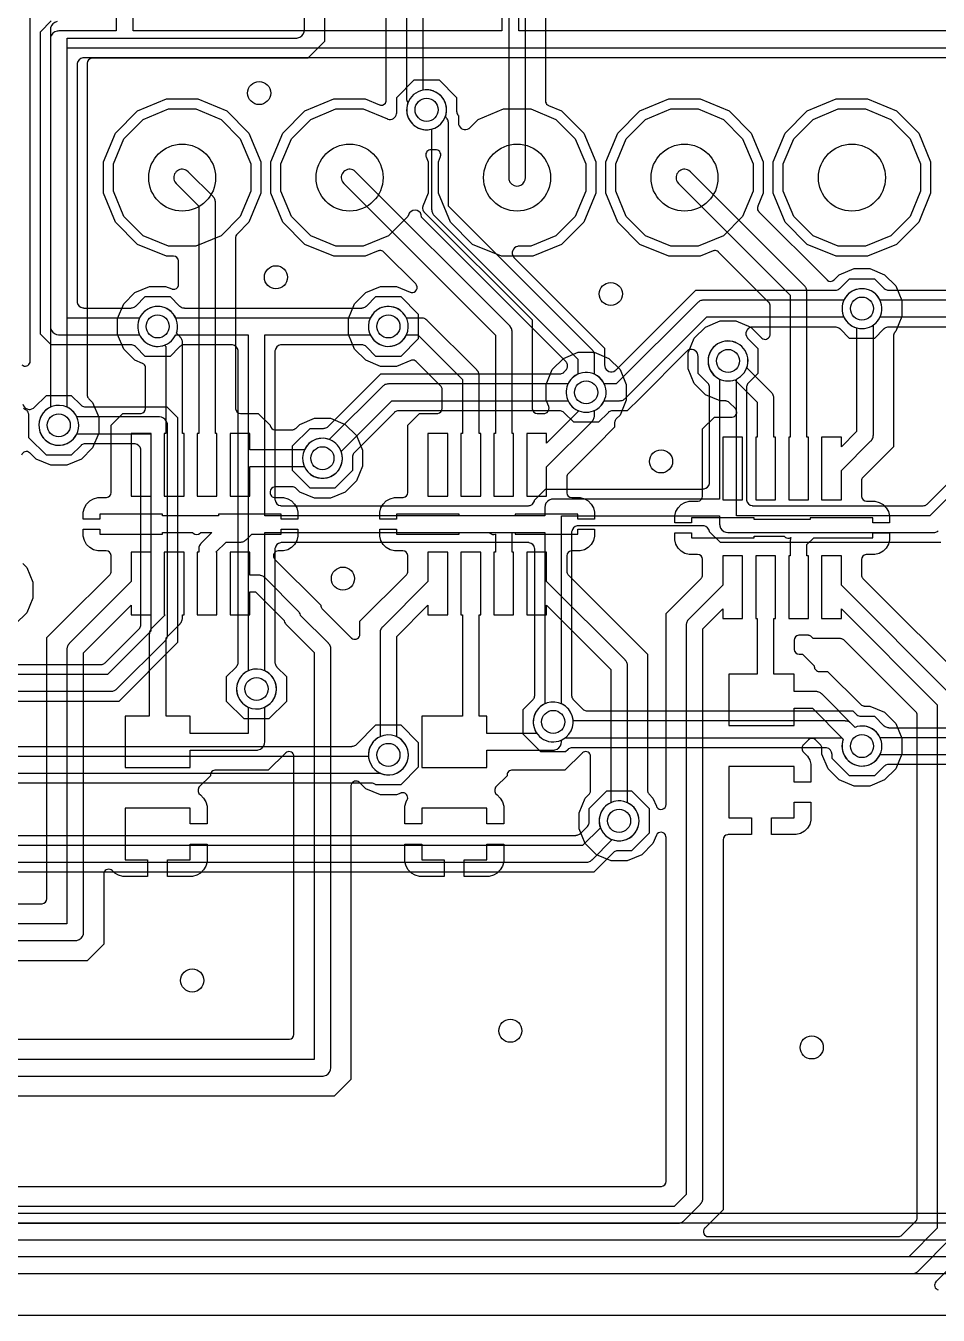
# Model space of a CAD drawing. Header units: millimetres. Extents: x -9.5 to 26.4, y -16 to 19.8.
# Drawn here: x -1 to 12.84, y -16 to 3.56 of the extents above; entities that cross this region are included whole.
import ezdxf

# ---------------------------------------------------------------- set-up
doc = ezdxf.new("R2010")
doc.units = ezdxf.units.MM

msp = doc.modelspace()

# ---------------------------------------------------------------- linework, layer by layer
at = {"layer": '16_copper'}
for points in [[(6.223, 6.33), (6.223, 3.482), (0.627, 3.482), (0.627, 5.226)], [(15.22, 3.482), (6.477, 3.482), (6.477, 6.33)], [(-8.001, -14.453), (14.066, -14.453)], [(14.171, -14.605), (-8.255, -14.605)], [(-8.382, -14.859), (14.224, -14.859)], [(19.03, -15.113), (-8.763, -15.113)], [(-8.89, -15.367), (19.03, -15.367)]]:
    msp.add_lwpolyline(points, dxfattribs=at)
for points in [[(0.373, 5.226), (0.373, 3.482), (-0.5, 3.482), (-0.513, 3.481), (-0.526, 3.479, 0.284783), (-0.623, 3.387), (-0.623, 3.386), (-0.623, 3.385), (-0.627, 3.357), (-0.627, 3.356), (-0.627, 3.355), (-0.627, -1), (-0.626, -1.013), (-0.624, -1.026, 0.284783), (-0.532, -1.123), (-0.531, -1.123), (-0.53, -1.123), (-0.502, -1.127), (-0.501, -1.127), (-0.5, -1.127), (0.726, -1.127), (0.742, -1.158, 0.560029), (1.258, -1.158), (1.274, -1.127), (2.373, -1.127), (2.373, -6.226), (2.342, -6.242, 1), (2.658, -6.758), (2.697, -6.73, 0.509526), (2.658, -6.242), (2.627, -6.226), (2.627, -4.127), (6.873, -4.127), (6.873, -6.726), (6.842, -6.742, 1), (7.158, -7.258), (7.185, -7.239), (11.377, -7.239), (11.4, -7.262), (11.389, -7.295, 0.854083), (11.942, -7.524), (11.958, -7.493), (18.014, -7.493)], [(17.883, -7.645), (12.089, -7.645), (12.083, -7.646, 0.140725), (12.03, -7.664), (12.023, -7.671), (12.02, -7.672), (12.019, -7.673), (12.017, -7.675), (11.872, -7.82), (11.496, -7.82), (11.23, -7.554), (11.23, -7.493, 0.367124), (11.145, -7.393), (11.139, -7.392, 0.013452), (11.134, -7.392), (11.128, -7.391), (7.293, -7.391), (7.287, -7.392, 0.140725), (7.234, -7.41), (7.227, -7.417), (7.224, -7.418), (7.223, -7.419), (7.221, -7.421), (7.188, -7.454), (6.812, -7.454), (6.546, -7.188), (6.546, -6.812), (6.691, -6.667), (6.695, -6.662, 0.14076), (6.719, -6.611), (6.72, -6.602), (6.721, -6.599), (6.72, -6.597), (6.721, -6.595), (6.721, -4.381), (6.72, -4.373), (6.719, -4.364, 0.320575), (6.636, -4.281), (6.63, -4.28, 0.013452), (6.625, -4.28), (6.619, -4.279), (2.881, -4.279), (2.873, -4.28), (2.864, -4.281, 0.320575), (2.781, -4.364), (2.78, -4.37, 0.013452), (2.78, -4.375), (2.779, -4.381), (2.779, -6.095), (2.78, -6.101, 0.140725), (2.798, -6.154), (2.805, -6.161), (2.806, -6.164), (2.807, -6.165), (2.809, -6.167), (2.954, -6.312), (2.954, -6.688), (2.688, -6.954), (2.312, -6.954), (2.046, -6.688), (2.046, -6.312), (2.191, -6.167), (2.195, -6.162, 0.14076), (2.219, -6.111), (2.22, -6.102), (2.221, -6.099), (2.22, -6.097), (2.221, -6.095), (2.221, -1.381), (2.22, -1.373), (2.219, -1.364, 0.320575), (2.136, -1.281), (2.13, -1.28, 0.013452), (2.125, -1.28), (2.119, -1.279), (1.405, -1.279), (1.399, -1.28, 0.140725), (1.346, -1.298), (1.339, -1.305), (1.336, -1.306), (1.335, -1.307), (1.333, -1.309), (1.188, -1.454), (0.812, -1.454), (0.667, -1.309), (0.662, -1.305, 0.140732), (0.611, -1.281), (0.602, -1.28), (0.599, -1.279), (0.597, -1.28), (0.595, -1.279), (-0.616, -1.279), (-0.779, -1.116), (-0.779, 3.471), (-0.616, 3.634)], [(14.448, -2.136), (12.711, -3.873), (9.779, -3.873), (9.779, -1.798), (9.81, -1.782, 1), (9.494, -1.266), (9.455, -1.294, 0.509526), (9.494, -1.782), (9.525, -1.798), (9.525, -3.619), (7, -3.619), (6.987, -3.62), (6.974, -3.622, 0.284783), (6.877, -3.714), (6.877, -3.715), (6.877, -3.716), (6.873, -3.744), (6.873, -3.745), (6.873, -3.746), (6.873, -3.873), (2.627, -3.873), (2.627, -1.127), (4.226, -1.127), (4.242, -1.158, 1), (4.758, -0.842), (4.73, -0.803, 0.509526), (4.242, -0.842), (4.226, -0.873), (1.274, -0.873), (1.258, -0.842, 0.560029), (0.742, -0.842), (0.726, -0.873), (-0.373, -0.873), (-0.373, 3.228), (15.22, 3.228)], [(15.089, 3.076), (-0.119, 3.076), (-0.127, 3.075), (-0.136, 3.074, 0.320575), (-0.219, 2.991), (-0.22, 2.985), (-0.22, 2.982), (-0.22, 2.982), (-0.22, 2.982), (-0.22, 2.98), (-0.221, 2.974), (-0.221, -0.619), (-0.22, -0.627), (-0.219, -0.636, 0.320575), (-0.136, -0.719), (-0.13, -0.72, 0.013452), (-0.125, -0.72), (-0.119, -0.721), (0.595, -0.721), (0.601, -0.72, 0.140725), (0.654, -0.702), (0.661, -0.695), (0.664, -0.694), (0.665, -0.693), (0.667, -0.691), (0.812, -0.546), (1.188, -0.546), (1.333, -0.691), (1.338, -0.695, 0.140732), (1.389, -0.719), (1.398, -0.72), (1.401, -0.721), (1.403, -0.72), (1.405, -0.721), (4.095, -0.721), (4.101, -0.72, 0.140725), (4.154, -0.702), (4.161, -0.695), (4.164, -0.694), (4.165, -0.693), (4.167, -0.691), (4.312, -0.546), (4.688, -0.546), (4.954, -0.812), (4.954, -1.188), (4.688, -1.454), (4.312, -1.454), (4.167, -1.309), (4.162, -1.305, 0.14076), (4.111, -1.281), (4.102, -1.28), (4.099, -1.279), (4.097, -1.28), (4.095, -1.279), (2.881, -1.279), (2.873, -1.28), (2.864, -1.281, 0.320575), (2.781, -1.364), (2.78, -1.37, 0.013452), (2.78, -1.375), (2.779, -1.381), (2.779, -3.619), (2.78, -3.627), (2.781, -3.636, 0.320575), (2.864, -3.719), (2.87, -3.72, 0.013452), (2.875, -3.72), (2.881, -3.721), (6.619, -3.721), (6.627, -3.72), (6.636, -3.719, 0.124733), (6.682, -3.699), (6.684, -3.696), (6.688, -3.694, 0.138759), (6.719, -3.636), (6.72, -3.631), (6.884, -3.467), (9.271, -3.467), (9.279, -3.466), (9.288, -3.465, 0.320575), (9.371, -3.382), (9.372, -3.376, 0.013452), (9.372, -3.371), (9.373, -3.365), (9.373, -1.929), (9.372, -1.923, 0.140725), (9.354, -1.87), (9.347, -1.863), (9.346, -1.86), (9.345, -1.859), (9.343, -1.857), (9.198, -1.712), (9.198, -1.451), (9.196, -1.44), (9.195, -1.43, 0.541594), (9.037, -1.368), (9.035, -1.37), (9.033, -1.371), (9.031, -1.373), (9.024, -1.379), (8.317, -2.086), (8.317, -2.086), (8.124, -2.279), (7.905, -2.279), (7.899, -2.28, 0.140725), (7.846, -2.298), (7.839, -2.305), (7.836, -2.306), (7.835, -2.307), (7.833, -2.309), (7.688, -2.454), (7.312, -2.454), (7.167, -2.309), (7.162, -2.305, 0.140732), (7.111, -2.281), (7.102, -2.28), (7.099, -2.279), (7.097, -2.28), (7.095, -2.279), (4.658, -2.279), (4.651, -2.28, 0.140725), (4.599, -2.298), (4.591, -2.305), (4.589, -2.306), (4.588, -2.307), (4.586, -2.309), (3.984, -2.911), (3.98, -2.916, 0.14076), (3.956, -2.966), (3.955, -2.976), (3.954, -2.979), (3.955, -2.98), (3.954, -2.983), (3.954, -3.188), (3.688, -3.454), (3.312, -3.454), (3.046, -3.188), (3.046, -2.812), (3.312, -2.546), (3.517, -2.546), (3.524, -2.545, 0.140725), (3.576, -2.527), (3.584, -2.52), (3.586, -2.519), (3.587, -2.518), (3.589, -2.516), (4.384, -1.721), (7.095, -1.721), (7.101, -1.72, 0.11883), (7.154, -1.702), (7.161, -1.695), (7.164, -1.694), (7.165, -1.693), (7.167, -1.691), (7.188, -1.67, 0.041643), (7.198, -1.657), (7.2, -1.655), (7.201, -1.654), (7.201, -1.652), (7.203, -1.65, 0.041646), (7.21, -1.635), (7.211, -1.632), (7.212, -1.631), (7.212, -1.63), (7.213, -1.627, 0.04165), (7.217, -1.61), (7.217, -1.608), (7.217, -1.606), (7.217, -1.605), (7.217, -1.602, 0.041648), (7.217, -1.585), (7.216, -1.582), (7.216, -1.581), (7.215, -1.58), (7.215, -1.577, 0.041646), (7.21, -1.561), (7.209, -1.558), (7.208, -1.557), (7.208, -1.557), (7.207, -1.553, 0.041648), (7.198, -1.539), (7.195, -1.535, 0.013468), (7.191, -1.53), (7.188, -1.526), (5.004, 0.658), (5.004, 0.662, 0.714596), (4.822, 0.724), (4.819, 0.72), (4.816, 0.716), (4.81, 0.705), (4.809, 0.703), (4.809, 0.702), (4.808, 0.701), (4.794, 0.667), (4.502, 0.374), (4.119, 0.216), (3.704, 0.216), (3.322, 0.374), (3.029, 0.667), (2.87, 1.05), (2.87, 1.464), (3.029, 1.847), (3.322, 2.14), (3.704, 2.299), (4.119, 2.299), (4.485, 2.147), (4.488, 2.146), (4.491, 2.145, 0.463861), (4.624, 2.224), (4.626, 2.241), (4.626, 2.474), (4.892, 2.74), (5.268, 2.74), (5.534, 2.474), (5.534, 2.269), (5.535, 2.262, 0.04638), (5.538, 2.244), (5.54, 2.238, 0.062868), (5.553, 2.21), (5.56, 2.202), (5.561, 2.2), (5.562, 2.199), (5.563, 2.199), (5.563, 2.086), (5.564, 2.076), (5.565, 2.065, 0.541594), (5.723, 2.004), (5.725, 2.005), (5.727, 2.006), (5.729, 2.008), (5.736, 2.014), (5.862, 2.14), (6.244, 2.299), (6.659, 2.299), (7.042, 2.14), (7.334, 1.847), (7.493, 1.464), (7.493, 1.05), (7.334, 0.667), (7.042, 0.374), (6.659, 0.216), (6.481, 0.216), (6.471, 0.215), (6.46, 0.214, 0.541594), (6.398, 0.055), (6.4, 0.053), (6.401, 0.052), (6.403, 0.05), (6.409, 0.042), (7.779, -1.328), (7.779, -1.588), (7.781, -1.599), (7.782, -1.609, 0.541594), (7.94, -1.671), (7.942, -1.669), (7.944, -1.668), (7.946, -1.666), (7.953, -1.66), (9.162, -0.451), (11.279, -0.451), (11.285, -0.45, 0.140725), (11.338, -0.432), (11.345, -0.425), (11.348, -0.424), (11.349, -0.423), (11.351, -0.421), (11.496, -0.276), (11.872, -0.276), (12.017, -0.421), (12.022, -0.425, 0.140732), (12.073, -0.449), (12.082, -0.45), (12.085, -0.451), (12.087, -0.45), (12.089, -0.451), (18.771, -0.451)], [(19.025, -0.603), (11.958, -0.603), (11.942, -0.572, 0.560029), (11.426, -0.572), (11.41, -0.603), (9.278, -0.603), (9.273, -0.604), (9.267, -0.603, 0.111436), (9.214, -0.62), (9.208, -0.625), (9.2, -0.63), (9.193, -0.636), (9.188, -0.64), (7.955, -1.873), (7.774, -1.873), (7.758, -1.842, 0.11836), (7.658, -1.742), (7.627, -1.726), (7.627, -1.443), (7.626, -1.438), (7.627, -1.433, 0.111436), (7.61, -1.379), (7.605, -1.374), (7.6, -1.365), (7.594, -1.359), (7.59, -1.354), (5.41, 0.826), (5.41, 2.083), (5.41, 2.088), (5.41, 2.094, 0.111436), (5.393, 2.147), (5.388, 2.153), (5.383, 2.161), (5.377, 2.167), (5.373, 2.173), (5.364, 2.182), (5.375, 2.215), (5.382, 2.262, 1), (4.778, 2.31), (4.778, 2.262, 0.461006), (5.151, 1.991), (5.156, 1.993), (5.156, 0.773), (5.157, 0.768), (5.157, 0.763, 0.111436), (5.174, 0.709), (5.178, 0.703), (5.183, 0.695), (5.189, 0.689), (5.193, 0.684), (7.373, -1.496), (7.373, -1.726), (7.342, -1.742, 0.11836), (7.242, -1.842), (7.226, -1.873), (4.5, -1.873), (4.495, -1.874), (4.489, -1.873, 0.111436), (4.436, -1.89), (4.43, -1.895), (4.422, -1.9), (4.415, -1.906), (4.41, -1.91), (3.604, -2.716), (3.571, -2.705, 1), (3.429, -3.295), (3.476, -3.302), (3.524, -3.302), (3.571, -3.295, 0.414214), (3.795, -2.929), (3.784, -2.896), (4.553, -2.127), (7.226, -2.127), (7.242, -2.158, 0.560029), (7.758, -2.158), (7.774, -2.127), (8.008, -2.127), (8.013, -2.126), (8.019, -2.127, 0.111436), (8.072, -2.11), (8.078, -2.105), (8.086, -2.1), (8.093, -2.094), (8.098, -2.09), (9.331, -0.857), (11.41, -0.857), (11.426, -0.888, 0.560029), (11.942, -0.888), (11.958, -0.857), (19.152, -0.857)], [(19.267, -1.009), (12.089, -1.009), (12.083, -1.01, 0.140725), (12.03, -1.028), (12.023, -1.035), (12.02, -1.036), (12.019, -1.037), (12.017, -1.039), (11.872, -1.184), (11.496, -1.184), (11.351, -1.039), (11.346, -1.035, 0.140732), (11.295, -1.011), (11.286, -1.01), (11.283, -1.009), (11.281, -1.01), (11.279, -1.009), (10.025, -1.009), (10.015, -1.011), (10.004, -1.012, 0.541594), (9.943, -1.17), (9.944, -1.172), (9.945, -1.174), (9.947, -1.176), (9.953, -1.183), (10.106, -1.336), (10.106, -1.712), (9.961, -1.857), (9.957, -1.862, 0.14076), (9.933, -1.913), (9.932, -1.922), (9.931, -1.925), (9.932, -1.927), (9.931, -1.929), (9.931, -3.619), (9.932, -3.627), (9.933, -3.636, 0.320575), (10.016, -3.719), (10.022, -3.72, 0.013452), (10.027, -3.72), (10.033, -3.721), (12.606, -3.721), (12.613, -3.72, 0.140725), (12.665, -3.702), (12.673, -3.695), (12.675, -3.694), (12.676, -3.693), (12.678, -3.691), (14.248, -2.121)], [(-1.043, -2.179, 0.541594), (-0.885, -2.24), (-0.883, -2.239), (-0.881, -2.238), (-0.879, -2.236), (-0.872, -2.23), (-0.688, -2.046), (-0.312, -2.046), (-0.167, -2.191), (-0.162, -2.195, 0.140732), (-0.111, -2.219), (-0.102, -2.22), (-0.099, -2.221), (-0.097, -2.22), (-0.095, -2.221), (1.14, -2.221), (1.303, -2.384), (1.303, -5.794), (0.409, -6.688), (-3.075, -6.688)], [(-4.897, -6.535), (0.294, -6.535), (0.299, -6.535), (0.304, -6.535, 0.111436), (0.358, -6.518), (0.363, -6.514), (0.372, -6.508), (0.378, -6.502), (0.383, -6.498), (1.114, -5.768), (1.117, -5.764), (1.121, -5.76, 0.11143), (1.147, -5.71), (1.148, -5.703), (1.15, -5.693), (1.15, -5.684), (1.151, -5.678), (1.151, -2.5), (1.15, -2.487), (1.148, -2.474, 0.284783), (1.056, -2.377), (1.055, -2.377), (1.054, -2.377), (1.026, -2.373), (1.025, -2.373), (1.024, -2.373), (-0.226, -2.373), (-0.242, -2.342, 1), (-0.758, -2.658), (-0.73, -2.697, 0.509526), (-0.242, -2.658), (-0.226, -2.627), (0.897, -2.627), (0.897, -5.625), (0.241, -6.281), (-4.844, -6.281)], [(-3.207, -6.129), (0.136, -6.129), (0.142, -6.128, 0.140725), (0.195, -6.11), (0.202, -6.104), (0.205, -6.102), (0.206, -6.101), (0.208, -6.099), (0.715, -5.592), (0.719, -5.587, 0.14076), (0.743, -5.537), (0.744, -5.527), (0.745, -5.524), (0.744, -5.523), (0.745, -5.52), (0.745, -2.881), (0.744, -2.873), (0.743, -2.864, 0.320575), (0.66, -2.781), (0.654, -2.78, 0.013452), (0.649, -2.78), (0.643, -2.779), (-0.095, -2.779), (-0.101, -2.78, 0.140725), (-0.154, -2.798), (-0.161, -2.805), (-0.164, -2.806), (-0.165, -2.807), (-0.167, -2.809), (-0.312, -2.954), (-0.688, -2.954), (-0.954, -2.688), (-0.954, -2.342), (-0.956, -2.332), (-0.957, -2.321, 0.098358), (-0.973, -2.285), (-0.979, -2.277), (-0.98, -2.275), (-0.981, -2.273, -0.123479), (-1.033, -2.244)], [(18.014, -7.239), (11.958, -7.239), (11.942, -7.208, 0.324921), (11.613, -7.071), (11.58, -7.082), (11.52, -7.022), (11.516, -7.019), (11.512, -7.015, 0.11143), (11.462, -6.989), (11.455, -6.988), (11.445, -6.986), (11.436, -6.986), (11.43, -6.985), (7.302, -6.985), (7.302, -6.976, 0.240079), (7.158, -6.742), (7.127, -6.726), (7.127, -3.873), (9.525, -3.873), (9.525, -4), (9.526, -4.013), (9.528, -4.026, 0.284783), (9.62, -4.123), (9.621, -4.123), (9.622, -4.123), (9.65, -4.127), (9.651, -4.127), (9.652, -4.127), (12.764, -4.127), (12.769, -4.126), (12.775, -4.127, 0.111436), (12.828, -4.11), (12.834, -4.105), (12.842, -4.1)], [(12.88, -4.279), (9.536, -4.279), (9.371, -4.115), (9.371, -4.11, 0.320575), (9.288, -4.027), (9.282, -4.026, 0.013452), (9.277, -4.026), (9.271, -4.025), (7.381, -4.025), (7.373, -4.026), (7.364, -4.027, 0.320575), (7.281, -4.11), (7.28, -4.116, 0.013452), (7.28, -4.121), (7.279, -4.127), (7.279, -6.595), (7.28, -6.601, 0.140719), (7.298, -6.654), (7.305, -6.661), (7.306, -6.664), (7.307, -6.665), (7.309, -6.667), (7.445, -6.803), (7.45, -6.807, 0.140732), (7.501, -6.831), (7.51, -6.832), (7.513, -6.833), (7.515, -6.832), (7.517, -6.833), (11.546, -6.833), (11.595, -6.882, 0.156764), (11.65, -6.91), (11.66, -6.911), (11.663, -6.912), (11.664, -6.911), (11.667, -6.912), (11.872, -6.912), (12.017, -7.057), (12.022, -7.061, 0.14076), (12.073, -7.085), (12.082, -7.086), (12.085, -7.087), (12.087, -7.086), (12.089, -7.087), (17.883, -7.087)], [(-2.71, -7.371), (3.945, -7.371), (3.951, -7.37, 0.140725), (4.004, -7.352), (4.011, -7.345), (4.014, -7.344), (4.015, -7.343), (4.017, -7.341), (4.312, -7.046), (4.688, -7.046), (4.954, -7.312), (4.954, -7.688), (4.688, -7.954), (4.311, -7.954), (4.307, -7.951, 0.124733), (4.261, -7.931), (4.252, -7.93), (4.249, -7.929), (4.247, -7.93), (4.245, -7.929), (-2.71, -7.929)], [(-4, -9.127), (7.5, -9.127), (7.505, -9.126), (7.511, -9.127, 0.111436), (7.564, -9.11), (7.57, -9.105), (7.578, -9.1), (7.585, -9.094), (7.59, -9.09), (7.896, -8.784), (7.929, -8.795, 1), (8.071, -8.205), (8.024, -8.198, 0.509527), (7.705, -8.571), (7.716, -8.604), (7.447, -8.873), (-3.947, -8.873)], [(-3.332, -8.721), (7.342, -8.721), (7.349, -8.72, 0.140725), (7.401, -8.702), (7.409, -8.695), (7.411, -8.694), (7.412, -8.693), (7.414, -8.691), (7.516, -8.589), (7.52, -8.584, 0.14076), (7.544, -8.534), (7.545, -8.524), (7.546, -8.521), (7.545, -8.52), (7.546, -8.517), (7.546, -8.312), (7.812, -8.046), (8.188, -8.046), (8.454, -8.312), (8.454, -8.688), (8.188, -8.954), (7.983, -8.954), (7.976, -8.955, 0.140725), (7.924, -8.973), (7.916, -8.98), (7.914, -8.981), (7.913, -8.982), (7.911, -8.984), (7.616, -9.279), (-3.023, -9.279)]]:
    msp.add_lwpolyline(points, format="xyb", dxfattribs=at)
for points in [[(1.164, 0.216), (0.782, 0.374), (0.489, 0.667), (0.33, 1.05), (0.33, 1.464), (0.489, 1.847), (0.782, 2.14), (1.164, 2.299), (1.579, 2.299), (1.962, 2.14), (2.254, 1.847), (2.413, 1.464), (2.413, 1.05), (2.254, 0.667), (1.962, 0.374), (1.579, 0.216)], [(8.784, 0.216), (8.402, 0.374), (8.109, 0.667), (7.95, 1.05), (7.95, 1.464), (8.109, 1.847), (8.402, 2.14), (8.784, 2.299), (9.199, 2.299), (9.582, 2.14), (9.874, 1.847), (10.033, 1.464), (10.033, 1.05), (9.874, 0.667), (9.582, 0.374), (9.199, 0.216)], [(11.324, 0.216), (10.942, 0.374), (10.649, 0.667), (10.49, 1.05), (10.49, 1.464), (10.649, 1.847), (10.942, 2.14), (11.324, 2.299), (11.739, 2.299), (12.122, 2.14), (12.414, 1.847), (12.573, 1.464), (12.573, 1.05), (12.414, 0.667), (12.122, 0.374), (11.739, 0.216)]]:
    msp.add_lwpolyline(points, close=True, dxfattribs=at)
msp.add_lwpolyline([(4.571, -7.795, 1), (4.429, -7.205), (4.384, -7.22, 0.324221), (4.198, -7.523), (-3.655, -7.523), (-3.683, -7.526, 0.785533), (-3.687, -7.773), (-3.655, -7.777), (4.35, -7.777), (4.355, -7.776), (4.361, -7.777), (4.369, -7.775), (4.373, -7.774), (4.384, -7.78), (4.429, -7.795, 0.078703), (4.524, -7.802)], format="xyb", close=True, dxfattribs=at)
at = {"layer": '1_copper'}
for points in [[(6.883, 5.929), (6.883, 2.422), (6.884, 2.42), (6.883, 2.418, 0.218357), (6.912, 2.362), (6.922, 2.356), (6.928, 2.352, 0.00789), (6.93, 2.351), (7.128, 2.269), (7.464, 1.934), (7.645, 1.495), (7.645, 1.02), (7.464, 0.581), (7.128, 0.245), (6.689, 0.064), (6.214, 0.064), (5.775, 0.245), (5.44, 0.581), (5.258, 1.02), (5.258, 1.495), (5.291, 1.576), (5.292, 1.579), (5.293, 1.581, 0.511548), (5.212, 1.681), (5.206, 1.679), (5.143, 1.679, 0.458574), (5.068, 1.592), (5.07, 1.584), (5.073, 1.574), (5.105, 1.495), (5.105, 1.02), (5.024, 0.822), (5.023, 0.821), (5.022, 0.819, 0.218355), (5.028, 0.756), (5.034, 0.748), (5.038, 0.741, 0.007882), (5.04, 0.739), (6.682, -0.902), (6.682, -2.244), (6.683, -2.25, 0.392576), (6.758, -2.32), (6.862, -2.32), (6.871, -2.319), (6.881, -2.318, 0.383484), (6.937, -2.233), (6.935, -2.225), (6.932, -2.215), (6.893, -2.121), (6.893, -1.879), (6.986, -1.656), (7.156, -1.486), (7.379, -1.393), (7.621, -1.393), (7.844, -1.486), (8.014, -1.656), (8.107, -1.879), (8.107, -2.121), (8.014, -2.344), (7.954, -2.404), (7.949, -2.411), (7.944, -2.417, 0.087651), (7.934, -2.442), (7.933, -2.449), (7.932, -2.458), (7.932, -2.529), (7.657, -2.804), (7.227, -3.234), (7.222, -3.24), (7.217, -3.247, 0.087651), (7.207, -3.271), (7.206, -3.279), (7.205, -3.287), (7.205, -3.52), (7.206, -3.525, 0.392576), (7.281, -3.596), (7.408, -3.596), (7.473, -3.613), (7.531, -3.647), (7.578, -3.694), (7.612, -3.752), (7.629, -3.817), (7.629, -3.924), (7.375, -3.924), (7.375, -3.85), (6.425, -3.85), (6.425, -3.873), (5.575, -3.873), (5.575, -3.85), (4.625, -3.85), (4.625, -3.924), (4.371, -3.924), (4.371, -3.817), (4.388, -3.752), (4.422, -3.694), (4.469, -3.647), (4.527, -3.613), (4.592, -3.596), (4.719, -3.596), (4.725, -3.595, 0.392588), (4.795, -3.52), (4.795, -2.499), (4.974, -2.32), (5.242, -2.32), (5.248, -2.319, 0.392588), (5.318, -2.244), (5.318, -1.96), (5.317, -1.952), (5.316, -1.944, 0.087654), (5.306, -1.919), (5.301, -1.913), (5.296, -1.907), (4.922, -1.533), (4.921, -1.532), (4.92, -1.531, 0.218356), (4.859, -1.511), (4.849, -1.514), (4.841, -1.515, 0.007894), (4.839, -1.516), (4.621, -1.607), (4.379, -1.607), (4.156, -1.514), (3.986, -1.344), (3.893, -1.121), (3.893, -0.879), (3.986, -0.656), (4.156, -0.486), (4.379, -0.393), (4.621, -0.393), (4.831, -0.48), (4.838, -0.482), (4.845, -0.485, 0.747787), (4.914, -0.356), (4.429, 0.129), (4.428, 0.13), (4.427, 0.131, 0.218353), (4.367, 0.151), (4.356, 0.148), (4.349, 0.146, 0.007884), (4.346, 0.145), (4.149, 0.064), (3.674, 0.064), (3.235, 0.245), (2.9, 0.581), (2.718, 1.02), (2.718, 1.495), (2.9, 1.934), (3.235, 2.269), (3.674, 2.451), (4.149, 2.451), (4.363, 2.363), (4.372, 2.36), (4.382, 2.357, 0.383481), (4.466, 2.415), (4.467, 2.422), (4.468, 2.433), (4.468, 4.4)], [(-0.526, 3.624, 0.284783), (-0.623, 3.532), (-0.623, 3.531), (-0.623, 3.53), (-0.627, 3.502), (-0.627, 3.501), (-0.627, 3.5), (-0.627, -2.226), (-0.658, -2.242, 0.788339), (-0.476, -2.802), (-0.429, -2.795, 0.668179), (-0.342, -2.242), (-0.373, -2.226), (-0.373, 3.373), (3.1, 3.373), (3.113, 3.374), (3.126, 3.376, 0.284783), (3.223, 3.468), (3.223, 3.469), (3.223, 3.47), (3.227, 3.498), (3.227, 3.499), (3.227, 3.5), (3.227, 5.1)], [(3.532, 4.4), (3.532, 3.321), (3.279, 3.068), (0.008, 3.068), (0.002, 3.067, 0.392588), (-0.068, 2.992), (-0.068, -2.042), (-0.067, -2.051), (-0.066, -2.059, 0.087654), (-0.056, -2.083), (-0.051, -2.089), (-0.046, -2.096), (0.014, -2.156), (0.107, -2.379), (0.107, -2.621), (0.014, -2.844), (-0.156, -3.014), (-0.379, -3.107), (-0.621, -3.107), (-0.844, -3.014), (-0.938, -2.92), (-0.94, -2.918), (-0.942, -2.916, 0.54841), (-1.065, -2.953)], [(-1.058, -1.584, 0.54841), (-0.935, -1.547), (-0.933, -1.538), (-0.932, -1.531, 0.015781), (-0.932, -1.526), (-0.932, 3.679)], [(-2.625, -9.758), (-0.758, -9.758), (-0.752, -9.757, 0.392588), (-0.682, -9.682), (-0.682, -5.721), (-0.407, -5.446), (0.273, -4.766), (0.278, -4.76), (0.283, -4.753, 0.087651), (0.293, -4.729), (0.294, -4.721), (0.295, -4.713), (0.295, -4.48), (0.294, -4.475, 0.392588), (0.219, -4.404), (0.092, -4.404), (0.027, -4.387), (-0.031, -4.353), (-0.078, -4.306), (-0.112, -4.248), (-0.129, -4.183), (-0.129, -4.076), (0.125, -4.076), (0.125, -4.15), (1.075, -4.15), (1.075, -4.127), (1.533, -4.127), (1.541, -4.135, 0.395872), (1.645, -4.138), (1.65, -4.132), (1.655, -4.127), (1.823, -4.127), (1.66, -4.29), (1.657, -4.294), (1.653, -4.298, 0.11143), (1.627, -4.348), (1.626, -4.355), (1.624, -4.365), (1.624, -4.373), (1.623, -4.38), (1.623, -4.425), (1.6, -4.425), (1.6, -5.375), (1.9, -5.375), (1.9, -4.425), (1.884, -4.425), (2.037, -4.273), (2.254, -4.273), (2.26, -4.272), (2.265, -4.272, 0.111436), (2.319, -4.255), (2.324, -4.251), (2.333, -4.245), (2.339, -4.239), (2.344, -4.235), (2.43, -4.15), (2.875, -4.15), (2.875, -4.076), (3.129, -4.076), (3.129, -4.183), (3.112, -4.248), (3.078, -4.306), (3.031, -4.353), (2.973, -4.387), (2.908, -4.404), (2.834, -4.404), (2.831, -4.404), (2.828, -4.404, 0.54841), (2.767, -4.517), (2.772, -4.524), (2.776, -4.531, 0.015772), (2.78, -4.534), (3.475, -5.229), (3.476, -5.237), (3.477, -5.245, 0.087654), (3.487, -5.27), (3.492, -5.276), (3.497, -5.282), (3.938, -5.723), (3.94, -5.725), (3.942, -5.727, 0.54841), (4.065, -5.69), (4.067, -5.682), (4.068, -5.674, 0.01577), (4.068, -5.67), (4.068, -5.471), (4.773, -4.766), (4.778, -4.76), (4.783, -4.753, 0.087651), (4.793, -4.729), (4.794, -4.721), (4.795, -4.713), (4.795, -4.48), (4.794, -4.475, 0.392588), (4.719, -4.404), (4.592, -4.404), (4.527, -4.387), (4.469, -4.353), (4.422, -4.306), (4.388, -4.248), (4.371, -4.183), (4.371, -4.076), (4.625, -4.076), (4.625, -4.15), (5.575, -4.15), (5.575, -4.127), (6.033, -4.127), (6.041, -4.135, 0.294758), (6.122, -4.152), (6.123, -4.152), (6.123, -4.425), (6.1, -4.425), (6.1, -5.375), (6.4, -5.375), (6.4, -4.425), (6.377, -4.425), (6.377, -4.127), (6.425, -4.127), (6.425, -4.15), (7.375, -4.15), (7.375, -4.076), (7.629, -4.076), (7.629, -4.183), (7.612, -4.248), (7.578, -4.306), (7.531, -4.353), (7.473, -4.387), (7.408, -4.404), (7.281, -4.404), (7.275, -4.405, 0.392588), (7.205, -4.48), (7.205, -4.713), (7.206, -4.721), (7.207, -4.729, 0.087654), (7.217, -4.754), (7.222, -4.76), (7.227, -4.766), (8.432, -5.971), (8.432, -8.042), (8.433, -8.051), (8.434, -8.059, 0.087654), (8.444, -8.083), (8.449, -8.089), (8.454, -8.096), (8.514, -8.156), (8.566, -8.28), (8.569, -8.286), (8.572, -8.292, 0.747777), (8.712, -8.251), (8.712, -5.355), (9.245, -4.822), (9.25, -4.816), (9.255, -4.809, 0.087651), (9.265, -4.785), (9.266, -4.777), (9.267, -4.769), (9.267, -4.536), (9.266, -4.531, 0.392588), (9.191, -4.46), (9.064, -4.46), (8.999, -4.443), (8.941, -4.409), (8.894, -4.362), (8.86, -4.304), (8.843, -4.239), (8.843, -4.132), (9.097, -4.132), (9.097, -4.206), (10.047, -4.206), (10.047, -4.183), (10.505, -4.183), (10.513, -4.191, 0.228102), (10.575, -4.212), (10.578, -4.212), (10.586, -4.21), (10.594, -4.208, -0.007327), (10.599, -4.206), (10.606, -4.202), (10.608, -4.2), (10.606, -4.206), (10.602, -4.213, 0.021322), (10.599, -4.224), (10.598, -4.231), (10.596, -4.241), (10.596, -4.25), (10.595, -4.256), (10.595, -4.481), (10.572, -4.481), (10.572, -5.431), (10.872, -5.431), (10.872, -4.481), (10.849, -4.481), (10.849, -4.309), (10.952, -4.206), (11.847, -4.206), (11.847, -4.132), (12.101, -4.132), (12.101, -4.239), (12.084, -4.304), (12.05, -4.362), (12.003, -4.409), (11.945, -4.443), (11.88, -4.46), (11.753, -4.46), (11.747, -4.461, 0.392588), (11.677, -4.536), (11.677, -4.769), (11.678, -4.777), (11.679, -4.785, 0.087654), (11.689, -4.81), (11.694, -4.816), (11.699, -4.822), (13.386, -6.509)], [(-7.366, -14.605), (8.89, -14.605), (8.895, -14.604), (8.901, -14.605, 0.111436), (8.954, -14.588), (8.96, -14.583), (8.968, -14.578), (8.975, -14.572), (8.98, -14.568), (9.234, -14.314), (9.237, -14.31), (9.241, -14.306, 0.11143), (9.267, -14.256), (9.268, -14.249), (9.27, -14.239), (9.27, -14.23), (9.271, -14.224), (9.271, -5.587), (9.572, -5.286), (9.572, -5.431), (9.872, -5.431), (9.872, -4.481), (9.572, -4.481), (9.572, -4.926), (9.054, -5.444), (9.051, -5.448), (9.047, -5.452, 0.11143), (9.021, -5.502), (9.02, -5.509), (9.018, -5.519), (9.018, -5.528), (9.017, -5.534), (9.017, -14.171), (8.837, -14.351), (-7.313, -14.351)], [(-4.901, -12.373), (3.5, -12.373), (3.513, -12.372), (3.526, -12.37, 0.284783), (3.623, -12.278), (3.623, -12.277), (3.623, -12.276), (3.627, -12.248), (3.627, -12.247), (3.627, -12.246), (3.627, -5.896), (3.626, -5.891), (3.627, -5.885, 0.111436), (3.61, -5.832), (3.605, -5.826), (3.6, -5.818), (3.594, -5.811), (3.59, -5.806), (3.167, -5.384), (3.167, -5.38, 0.067717), (3.153, -5.344), (3.148, -5.338), (3.143, -5.33), (3.137, -5.323), (3.133, -5.318), (2.625, -4.81), (2.621, -4.807), (2.617, -4.803, 0.11143), (2.567, -4.777), (2.56, -4.776), (2.55, -4.774), (2.541, -4.774), (2.535, -4.773), (2.4, -4.773), (2.4, -4.425), (2.1, -4.425), (2.1, -5.375), (2.4, -5.375), (2.4, -5.027), (2.482, -5.027), (2.919, -5.463), (2.919, -5.467, 0.076966), (2.933, -5.503), (2.938, -5.509), (2.943, -5.517), (2.949, -5.524), (2.953, -5.529), (3.373, -5.949), (3.373, -12.119), (-4.848, -12.119)], [(-3.655, -10.317), (-0.25, -10.317), (-0.237, -10.316), (-0.224, -10.314, 0.284783), (-0.127, -10.222), (-0.127, -10.221), (-0.127, -10.22), (-0.123, -10.192), (-0.123, -10.191), (-0.123, -10.19), (-0.123, -5.953), (0.6, -5.23), (0.6, -5.375), (0.9, -5.375), (0.9, -4.425), (0.6, -4.425), (0.6, -4.87), (-0.34, -5.81), (-0.343, -5.814), (-0.347, -5.818, 0.11143), (-0.373, -5.868), (-0.374, -5.875), (-0.376, -5.885), (-0.376, -5.894), (-0.377, -5.9), (-0.377, -10.063), (-3.655, -10.063)], [(-7.156, -14.046), (8.636, -14.046), (8.642, -14.045, 0.392588), (8.712, -13.97), (8.712, -8.749), (8.711, -8.742), (8.711, -8.736, 0.747774), (8.566, -8.72), (8.514, -8.844), (8.344, -9.014), (8.121, -9.107), (7.879, -9.107), (7.656, -9.014), (7.486, -8.844), (7.393, -8.621), (7.393, -8.379), (7.486, -8.156), (7.546, -8.096), (7.551, -8.089), (7.556, -8.083, 0.087651), (7.566, -8.058), (7.567, -8.051), (7.568, -8.042), (7.568, -7.526), (7.568, -7.524), (7.568, -7.521, 0.54841), (7.455, -7.46), (7.448, -7.465), (7.442, -7.469, 0.015772), (7.438, -7.473), (7.179, -7.732), (6.376, -7.732), (6.37, -7.733, 0.237984), (6.312, -7.767), (6.309, -7.772, 0.09198), (6.3, -7.808), (6.3, -7.816), (6.131, -7.985), (6.129, -7.988), (6.125, -7.992, 0.409768), (6.151, -8.107), (6.198, -8.154), (6.232, -8.212), (6.249, -8.277), (6.249, -8.548), (5.995, -8.548), (5.995, -8.31), (5.005, -8.31), (5.005, -8.548), (4.751, -8.548), (4.751, -8.277), (4.768, -8.212), (4.782, -8.188), (4.784, -8.185), (4.785, -8.183), (4.786, -8.18), (4.789, -8.174, 0.575107), (4.701, -8.075), (4.695, -8.077), (4.691, -8.078), (4.691, -8.078), (4.69, -8.078), (4.687, -8.079), (4.621, -8.107), (4.379, -8.107), (4.156, -8.014), (4.062, -7.92), (4.06, -7.918), (4.058, -7.916, 0.54841), (3.935, -7.953), (3.933, -7.962), (3.932, -7.969, 0.015781), (3.932, -7.974), (3.932, -12.425), (3.679, -12.678), (-5.08, -12.678)], [(-4.691, -11.814), (2.992, -11.814), (2.998, -11.813, 0.372127), (3.067, -11.743), (3.067, -11.743, 0.000406), (3.067, -11.743), (3.068, -11.738), (3.068, -7.526), (3.068, -7.524), (3.068, -7.521, 0.54841), (2.955, -7.46), (2.948, -7.465), (2.942, -7.469, 0.015772), (2.938, -7.473), (2.679, -7.732), (1.876, -7.732), (1.87, -7.733, 0.237984), (1.812, -7.767), (1.809, -7.772, 0.09198), (1.8, -7.808), (1.8, -7.816), (1.631, -7.985), (1.629, -7.988), (1.625, -7.992, 0.409768), (1.651, -8.107), (1.698, -8.154), (1.732, -8.212), (1.749, -8.277), (1.749, -8.548), (1.495, -8.548), (1.495, -8.31), (0.505, -8.31), (0.505, -9.09), (0.848, -9.09), (0.848, -9.344), (0.472, -9.344), (0.407, -9.327), (0.349, -9.293), (0.312, -9.256, 0.572911), (0.185, -9.289), (0.183, -9.298), (0.182, -9.305, 0.015781), (0.182, -9.31), (0.182, -10.369), (-0.071, -10.622), (-2.625, -10.622)], [(-7.874, -15.367), (12.446, -15.367), (12.451, -15.366), (12.457, -15.367, 0.111436), (12.51, -15.35), (12.516, -15.345), (12.524, -15.34), (12.531, -15.334), (12.536, -15.33), (13.044, -14.822)], [(13.111, -15.186), (12.808, -15.489), (12.806, -15.491), (12.804, -15.493, 0.54841), (12.841, -15.616)]]:
    msp.add_lwpolyline(points, format="xyb", dxfattribs=at)
for points in [[(6.477, 1.133, 0.284783), (6.574, 1.225), (6.579, 1.257), (6.579, 5.75), (6.577, 5.763), (6.576, 5.776, 0.284783), (6.484, 5.873), (6.483, 5.873), (6.482, 5.873), (6.454, 5.877), (6.453, 5.877), (6.452, 5.877), (5.375, 5.877), (5.375, 5.9), (4.425, 5.9), (4.425, 5.6), (5.375, 5.6), (5.375, 5.623), (6.325, 5.623), (6.325, 1.257), (6.328, 1.229, 0.345803), (6.449, 1.13)], [(5.151, 1.991, 0.924391), (5.056, 2.588), (5.027, 2.583), (5.027, 5.1), (5.375, 5.1), (5.375, 5.4), (4.425, 5.4), (4.425, 5.1), (4.773, 5.1), (4.773, 2.466), (4.774, 2.461), (4.773, 2.455, 0.111436), (4.79, 2.402), (4.795, 2.396), (4.797, 2.392), (4.785, 2.357), (4.778, 2.31, 0.461008), (5.104, 1.984)], [(1.925, -3.85), (1.925, -3.873), (1.075, -3.873), (1.075, -3.85), (0.125, -3.85), (0.125, -3.924), (-0.129, -3.924), (-0.129, -3.817), (-0.112, -3.752), (-0.078, -3.694), (-0.031, -3.647), (0.027, -3.613), (0.092, -3.596), (0.219, -3.596), (0.225, -3.595, 0.392588), (0.295, -3.52), (0.295, -2.499), (0.474, -2.32), (0.742, -2.32), (0.748, -2.319, 0.392588), (0.818, -2.244), (0.818, -1.632), (0.818, -1.631), (0.818, -1.629, 0.218346), (0.789, -1.573), (0.78, -1.567), (0.773, -1.563, 0.00789), (0.771, -1.562), (0.656, -1.514), (0.486, -1.344), (0.393, -1.121), (0.393, -0.879), (0.486, -0.656), (0.656, -0.486), (0.879, -0.393), (1.121, -0.393), (1.213, -0.431), (1.222, -0.434), (1.232, -0.436, 0.383481), (1.316, -0.379), (1.317, -0.371), (1.318, -0.361), (1.318, -0.013), (1.317, -0.007, 0.392588), (1.242, 0.064), (1.134, 0.064), (0.695, 0.245), (0.36, 0.581), (0.178, 1.02), (0.178, 1.495), (0.36, 1.934), (0.695, 2.269), (1.134, 2.451), (1.609, 2.451), (2.048, 2.269), (2.384, 1.934), (2.565, 1.495), (2.565, 1.02), (2.384, 0.581), (2.204, 0.402), (2.199, 0.395), (2.194, 0.388, 0.087651), (2.184, 0.364), (2.183, 0.356), (2.182, 0.348), (2.182, -2.244), (2.183, -2.25, 0.392576), (2.258, -2.32), (2.526, -2.32), (2.706, -2.5), (2.706, -2.503, 0.371202), (2.781, -2.568), (3.042, -2.568), (3.051, -2.567), (3.059, -2.566, 0.087654), (3.083, -2.556), (3.089, -2.551), (3.096, -2.546), (3.156, -2.486), (3.379, -2.393), (3.621, -2.393), (3.844, -2.486), (4.014, -2.656), (4.107, -2.879), (4.107, -3.121), (4.014, -3.344), (3.844, -3.514), (3.621, -3.607), (3.379, -3.607), (3.156, -3.514), (3.096, -3.454), (3.089, -3.449), (3.083, -3.444, 0.087651), (3.058, -3.434), (3.051, -3.433), (3.042, -3.432), (2.781, -3.432), (2.775, -3.433, 0.351704), (2.705, -3.508), (2.705, -3.52, 0.414214), (2.781, -3.596), (2.908, -3.596), (2.973, -3.613), (3.031, -3.647), (3.078, -3.694), (3.112, -3.752), (3.129, -3.817), (3.129, -3.924), (2.875, -3.924), (2.875, -3.85)], [(10.897, -3.906), (10.897, -3.929), (10.047, -3.929), (10.047, -3.906), (9.097, -3.906), (9.097, -3.98), (8.843, -3.98), (8.843, -3.873), (8.86, -3.808), (8.894, -3.75), (8.941, -3.703), (8.999, -3.669), (9.064, -3.652), (9.191, -3.652), (9.197, -3.651, 0.392588), (9.267, -3.576), (9.267, -2.555), (9.446, -2.376), (9.71, -2.376), (9.712, -2.376), (9.715, -2.376, 0.548396), (9.776, -2.263), (9.771, -2.256), (9.767, -2.25, 0.015772), (9.763, -2.246), (9.67, -2.153), (9.664, -2.148), (9.657, -2.143, 0.087664), (9.633, -2.133), (9.625, -2.132), (9.617, -2.131), (9.531, -2.131), (9.308, -2.038), (9.138, -1.868), (9.045, -1.645), (9.045, -1.403), (9.138, -1.18), (9.308, -1.01), (9.531, -0.917), (9.773, -0.917), (9.996, -1.01), (10.16, -1.174), (10.162, -1.176), (10.164, -1.178, 0.54841), (10.287, -1.141), (10.289, -1.132), (10.29, -1.125, 0.015781), (10.29, -1.12), (10.29, -0.684), (10.289, -0.678), (10.289, -0.672), (10.289, -0.67), (10.288, -0.667, 0.01577), (10.287, -0.662), (10.284, -0.656), (10.283, -0.652), (10.282, -0.65), (10.28, -0.646, 0.015774), (10.278, -0.642), (10.274, -0.637), (10.271, -0.633), (10.27, -0.632), (10.268, -0.63), (9.509, 0.129), (9.508, 0.13), (9.507, 0.131, 0.218353), (9.447, 0.151), (9.436, 0.148), (9.429, 0.146, 0.007884), (9.426, 0.145), (9.229, 0.064), (8.754, 0.064), (8.315, 0.245), (7.98, 0.581), (7.798, 1.02), (7.798, 1.495), (7.98, 1.934), (8.315, 2.269), (8.754, 2.451), (9.229, 2.451), (9.668, 2.269), (10.004, 1.934), (10.185, 1.495), (10.185, 1.02), (10.104, 0.822), (10.103, 0.821), (10.102, 0.819, 0.218355), (10.108, 0.756), (10.114, 0.748), (10.118, 0.741, 0.007882), (10.12, 0.739), (11.154, -0.294), (11.158, -0.298, 0.392527), (11.262, -0.294), (11.34, -0.216), (11.563, -0.123), (11.805, -0.123), (12.028, -0.216), (12.198, -0.386), (12.291, -0.609), (12.291, -0.851), (12.198, -1.074), (12.184, -1.088), (12.183, -1.09), (12.181, -1.091), (12.179, -1.095), (12.174, -1.101, 0.01577), (12.171, -1.105), (12.17, -1.109), (12.169, -1.11), (12.169, -1.11), (12.168, -1.113), (12.165, -1.121, 0.015767), (12.164, -1.126), (12.163, -1.133), (12.162, -1.142), (12.162, -2.827), (11.699, -3.29), (11.694, -3.296), (11.689, -3.303, 0.087651), (11.679, -3.327), (11.678, -3.335), (11.677, -3.343), (11.677, -3.576), (11.678, -3.581, 0.392588), (11.753, -3.652), (11.88, -3.652), (11.945, -3.669), (12.003, -3.703), (12.05, -3.75), (12.084, -3.808), (12.101, -3.873), (12.101, -3.98), (11.847, -3.98), (11.847, -3.906)], [(1.9, -2.625), (1.877, -2.625), (1.877, 0.879), (1.876, 0.884), (1.877, 0.89, 0.111436), (1.86, 0.943), (1.855, 0.949), (1.85, 0.957), (1.844, 0.964), (1.84, 0.969), (1.461, 1.347), (1.439, 1.365, 0.785539), (1.262, 1.193), (1.282, 1.167), (1.623, 0.826), (1.623, -2.625), (1.6, -2.625), (1.6, -3.575), (1.9, -3.575)], [(6.4, -2.625), (6.377, -2.625), (6.377, -1.081), (6.376, -1.076), (6.377, -1.07, 0.111436), (6.36, -1.017), (6.355, -1.011), (6.35, -1.003), (6.344, -0.996), (6.34, -0.991), (4.001, 1.347), (3.979, 1.365, 0.785539), (3.802, 1.193), (3.822, 1.167), (6.123, -1.134), (6.123, -2.625), (6.1, -2.625), (6.1, -3.575), (6.4, -3.575)], [(10.872, -2.681), (10.849, -2.681), (10.849, -0.473), (10.848, -0.468), (10.849, -0.462, 0.111436), (10.832, -0.409), (10.827, -0.403), (10.822, -0.395), (10.816, -0.388), (10.812, -0.383), (9.081, 1.347), (9.059, 1.365, 0.785539), (8.882, 1.193), (8.902, 1.167), (10.595, -0.526), (10.595, -2.681), (10.572, -2.681), (10.572, -3.631), (10.872, -3.631)], [(11.372, -3.186), (11.82, -2.738), (11.823, -2.734), (11.827, -2.73, 0.11143), (11.853, -2.68), (11.854, -2.673), (11.856, -2.663), (11.856, -2.654), (11.857, -2.648), (11.857, -0.978), (11.881, -0.96, 1), (11.487, -0.5), (11.454, -0.533, 0.509526), (11.568, -1.01), (11.603, -1.021), (11.603, -2.595), (11.372, -2.826), (11.372, -2.681), (11.072, -2.681), (11.072, -3.631), (11.372, -3.631)], [(1.4, -2.625), (1.377, -2.625), (1.377, -1.25), (1.376, -1.245), (1.377, -1.239, 0.111436), (1.36, -1.186), (1.355, -1.18), (1.35, -1.172), (1.344, -1.165), (1.34, -1.16), (1.284, -1.104), (1.295, -1.071), (1.302, -1.024, 1), (0.698, -0.976), (0.698, -1.024, 0.461006), (1.071, -1.295), (1.104, -1.284), (1.123, -1.303), (1.123, -2.625), (1.1, -2.625), (1.1, -3.575), (1.4, -3.575)], [(5.9, -2.625), (5.877, -2.625), (5.877, -1.75), (5.876, -1.745), (5.877, -1.739, 0.111436), (5.86, -1.686), (5.855, -1.68), (5.85, -1.672), (5.844, -1.665), (5.84, -1.66), (5.09, -0.91), (5.086, -0.907), (5.082, -0.903, 0.11143), (5.032, -0.877), (5.025, -0.876), (5.015, -0.874), (5.006, -0.874), (5, -0.873), (4.774, -0.873), (4.758, -0.842, 1), (4.242, -1.158), (4.27, -1.197, 0.509526), (4.758, -1.158), (4.774, -1.127), (4.947, -1.127), (5.623, -1.803), (5.623, -2.625), (5.6, -2.625), (5.6, -3.575), (5.9, -3.575)], [(10.372, -2.681), (10.349, -2.681), (10.349, -2.094), (10.348, -2.089), (10.349, -2.083, 0.111436), (10.332, -2.03), (10.327, -2.024), (10.322, -2.016), (10.316, -2.009), (10.312, -2.004), (9.936, -1.628), (9.947, -1.595, 1), (9.357, -1.453), (9.35, -1.5, 0.509527), (9.723, -1.819), (9.756, -1.808), (10.095, -2.147), (10.095, -2.681), (10.072, -2.681), (10.072, -3.631), (10.372, -3.631)], [(6.9, -3.13), (7.59, -2.44), (7.593, -2.436), (7.597, -2.432, 0.11143), (7.623, -2.382), (7.624, -2.375), (7.626, -2.365), (7.626, -2.356), (7.627, -2.35), (7.627, -2.274), (7.658, -2.258), (7.697, -2.23, 1), (7.303, -1.77), (7.27, -1.803, 0.461008), (7.342, -2.258), (7.373, -2.274), (7.373, -2.297), (6.9, -2.77), (6.9, -2.625), (6.6, -2.625), (6.6, -3.575), (6.9, -3.575)], [(2.4, -3.13), (2.403, -3.127), (3.226, -3.127), (3.242, -3.158, 1), (3.758, -2.842), (3.73, -2.803, 0.509526), (3.242, -2.842), (3.226, -2.873), (2.4, -2.873), (2.4, -2.625), (2.1, -2.625), (2.1, -3.575), (2.4, -3.575)], [(1.495, -7.427), (2.5, -7.427), (2.513, -7.426), (2.526, -7.424, 0.284783), (2.623, -7.332), (2.623, -7.331), (2.623, -7.33), (2.627, -7.302), (2.627, -7.301), (2.627, -7.3), (2.627, -6.774), (2.658, -6.758, 1), (2.342, -6.242), (2.303, -6.27, 0.509526), (2.342, -6.758), (2.373, -6.774), (2.373, -7.173), (1.495, -7.173), (1.495, -6.91), (1.127, -6.91), (1.127, -5.723), (1.34, -5.51), (1.343, -5.506), (1.347, -5.502, 0.11143), (1.373, -5.452), (1.374, -5.445), (1.376, -5.435), (1.376, -5.427), (1.377, -5.42), (1.377, -5.375), (1.4, -5.375), (1.4, -4.425), (1.1, -4.425), (1.1, -5.375), (1.116, -5.375), (0.91, -5.58), (0.907, -5.585), (0.903, -5.588, 0.11143), (0.877, -5.638), (0.876, -5.645), (0.874, -5.655), (0.874, -5.664), (0.873, -5.67), (0.873, -6.91), (0.505, -6.91), (0.505, -7.69), (1.495, -7.69)], [(4.571, -7.795, 0.668179), (4.658, -7.242), (4.627, -7.226), (4.627, -5.703), (5.1, -5.23), (5.1, -5.375), (5.4, -5.375), (5.4, -4.425), (5.1, -4.425), (5.1, -4.87), (4.41, -5.56), (4.407, -5.564), (4.403, -5.568, 0.11143), (4.377, -5.618), (4.376, -5.625), (4.374, -5.635), (4.374, -5.644), (4.373, -5.65), (4.373, -7.226), (4.342, -7.242, 0.788339), (4.524, -7.802)], [(5.995, -7.427), (7, -7.427), (7.013, -7.426), (7.026, -7.424, 0.284783), (7.123, -7.332), (7.123, -7.331), (7.123, -7.33), (7.127, -7.302), (7.127, -7.301), (7.127, -7.3), (7.127, -7.274), (7.158, -7.258), (7.197, -7.23, 1), (6.803, -6.77), (6.77, -6.803, 0.324919), (6.742, -7.158), (6.752, -7.173), (5.995, -7.173), (5.995, -6.91), (5.877, -6.91), (5.877, -5.375), (5.9, -5.375), (5.9, -4.425), (5.6, -4.425), (5.6, -5.375), (5.623, -5.375), (5.623, -6.91), (5.005, -6.91), (5.005, -7.69), (5.995, -7.69)], [(8.071, -8.795, 0.668179), (8.158, -8.242), (8.127, -8.226), (8.127, -6.15), (8.126, -6.145), (8.127, -6.139, 0.111436), (8.11, -6.086), (8.105, -6.08), (8.1, -6.072), (8.094, -6.065), (8.09, -6.06), (6.9, -4.87), (6.9, -4.425), (6.6, -4.425), (6.6, -5.375), (6.9, -5.375), (6.9, -5.23), (7.873, -6.203), (7.873, -8.226), (7.842, -8.242, 0.788339), (8.024, -8.802)], [(11.755, -7.661, 1), (11.613, -7.071), (11.58, -7.082), (11.074, -6.576), (11.07, -6.573), (11.066, -6.569, 0.11143), (11.016, -6.543), (11.009, -6.542), (10.999, -6.54), (10.99, -6.54), (10.984, -6.539), (10.655, -6.539), (10.655, -6.276), (10.349, -6.276), (10.349, -5.431), (10.372, -5.431), (10.372, -4.481), (10.072, -4.481), (10.072, -5.431), (10.095, -5.431), (10.095, -6.276), (9.665, -6.276), (9.665, -7.056), (10.655, -7.056), (10.655, -6.793), (10.931, -6.793), (11.4, -7.262), (11.389, -7.295, 0.509527), (11.708, -7.668)], [(9.665, -7.676), (9.665, -8.456), (10.008, -8.456), (10.008, -8.71), (9.652, -8.71), (9.646, -8.711, 0.392588), (9.576, -8.786), (9.576, -14.403), (9.301, -14.678), (9.299, -14.68), (9.297, -14.682, 0.641564), (9.354, -14.808), (12.236, -14.808), (12.244, -14.807), (12.252, -14.806, 0.087654), (12.277, -14.796), (12.283, -14.791), (12.289, -14.786), (12.5, -14.575), (12.505, -14.569), (12.51, -14.562, 0.087651), (12.52, -14.538), (12.521, -14.53), (12.522, -14.522), (12.522, -6.898), (12.521, -6.89), (12.52, -6.882, 0.087654), (12.51, -6.857), (12.505, -6.851), (12.5, -6.845), (11.413, -5.758), (11.407, -5.753), (11.4, -5.748, 0.087651), (11.376, -5.738), (11.368, -5.737), (11.36, -5.736), (10.946, -5.736), (10.917, -5.707, 0.144304), (10.879, -5.687), (10.872, -5.686), (10.863, -5.685), (10.73, -5.685), (10.724, -5.686, 0.392588), (10.654, -5.761), (10.654, -5.895), (10.655, -5.901, 0.392588), (10.73, -5.971), (10.781, -5.971), (10.96, -6.15), (10.96, -6.158, 0.414214), (11.036, -6.234), (11.163, -6.234), (11.666, -6.737), (11.672, -6.742), (11.679, -6.747, 0.087651), (11.703, -6.757), (11.711, -6.758), (11.719, -6.759), (11.805, -6.759), (12.028, -6.852), (12.198, -7.022), (12.291, -7.245), (12.291, -7.487), (12.198, -7.71), (12.028, -7.88), (11.805, -7.973), (11.563, -7.973), (11.34, -7.88), (11.17, -7.71), (11.077, -7.487), (11.077, -7.401), (11.076, -7.393), (11.075, -7.385, 0.087664), (11.065, -7.36), (11.06, -7.354), (11.055, -7.348), (10.979, -7.271), (10.974, -7.268, 0.392527), (10.871, -7.271), (10.791, -7.351), (10.789, -7.354), (10.785, -7.358, 0.409768), (10.811, -7.473), (10.858, -7.52), (10.892, -7.578), (10.909, -7.643), (10.909, -7.914), (10.655, -7.914), (10.655, -7.676)]]:
    msp.add_lwpolyline(points, format="xyb", close=True, dxfattribs=at)
for points in [[(11.294, 0.064), (10.855, 0.245), (10.52, 0.581), (10.338, 1.02), (10.338, 1.495), (10.52, 1.934), (10.855, 2.269), (11.294, 2.451), (11.769, 2.451), (12.208, 2.269), (12.544, 1.934), (12.725, 1.495), (12.725, 1.02), (12.544, 0.581), (12.208, 0.245), (11.769, 0.064)], [(0.9, -2.625), (0.6, -2.625), (0.6, -3.575), (0.9, -3.575)], [(5.4, -2.625), (5.1, -2.625), (5.1, -3.575), (5.4, -3.575)], [(9.872, -2.681), (9.572, -2.681), (9.572, -3.631), (9.872, -3.631)], [(10.312, -8.71), (10.312, -8.456), (10.655, -8.456), (10.655, -8.218), (10.909, -8.218), (10.909, -8.489), (10.892, -8.554), (10.858, -8.612), (10.811, -8.659), (10.753, -8.693), (10.688, -8.71)], [(1.152, -9.344), (1.152, -9.09), (1.495, -9.09), (1.495, -8.852), (1.749, -8.852), (1.749, -9.123), (1.732, -9.188), (1.698, -9.246), (1.651, -9.293), (1.593, -9.327), (1.528, -9.344)], [(4.972, -9.344), (4.907, -9.327), (4.849, -9.293), (4.802, -9.246), (4.768, -9.188), (4.751, -9.123), (4.751, -8.852), (5.005, -8.852), (5.005, -9.09), (5.348, -9.09), (5.348, -9.344)], [(5.652, -9.344), (5.652, -9.09), (5.995, -9.09), (5.995, -8.852), (6.249, -8.852), (6.249, -9.123), (6.232, -9.188), (6.198, -9.246), (6.151, -9.293), (6.093, -9.327), (6.028, -9.344)]]:
    msp.add_lwpolyline(points, close=True, dxfattribs=at)
for points in [[(13.044, -6.598), (11.372, -4.926), (11.372, -4.481), (11.072, -4.481), (11.072, -5.431), (11.372, -5.431), (11.372, -5.286), (12.827, -6.741), (12.827, -14.679), (12.393, -15.113), (-7.821, -15.113)], [(-1.046, -4.596), (-0.986, -4.656), (-0.893, -4.879), (-0.893, -5.121), (-0.986, -5.344), (-1.156, -5.514)]]:
    msp.add_lwpolyline(points, dxfattribs=at)
at = {"layer": 'drills_PTH'}
for centre in [(1.372, 1.257), (3.912, 1.257), (6.452, 1.257), (8.992, 1.257), (11.532, 1.257)]:
    msp.add_circle(centre, 0.508, dxfattribs=at)
at = {"layer": 'drills_via_1_16'}
for centre in [(2.54, 2.54), (5.08, 2.286), (2.794, -0.254), (7.874, -0.508), (11.684, -0.73), (1, -1), (4.5, -1), (9.652, -1.524), (7.5, -2), (-0.5, -2.5), (3.5, -3), (8.636, -3.048), (3.81, -4.826), (2.5, -6.5), (7, -7), (11.684, -7.366), (4.5, -7.5), (8, -8.5), (1.524, -10.922), (6.35, -11.684), (10.922, -11.938)]:
    msp.add_circle(centre, 0.175, dxfattribs=at)
at = {"layer": 'outline'}
msp.add_lwpolyline([(-9.5, -16), (26.352, -16), (26.352, 19.78), (-9.5, 19.78), (-9.5, -16)], close=True, dxfattribs=at)

doc.saveas('drawing.dxf')
